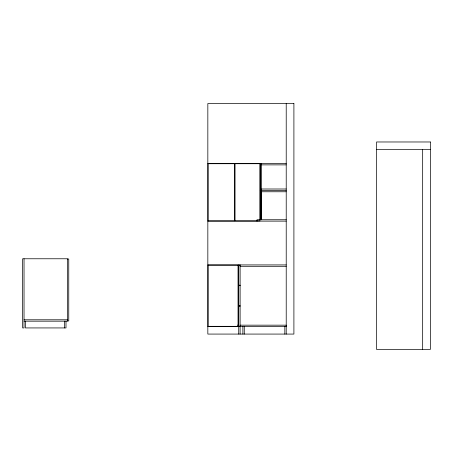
<?xml version="1.0" encoding="UTF-8"?>
<svg xmlns="http://www.w3.org/2000/svg" width="453" height="453" viewBox="0 0 453 453"><rect width="100%" height="100%" fill="white"/><g stroke="black" fill="none" stroke-linecap="round" stroke-linejoin="round"><path stroke-width="0.68" d="M376.562 149.66L430.35 149.66M207.836 163.488L286.217 163.488M261.624 164.875L286.217 164.875M286.217 189.003L261.624 189.003L261.624 219.739L261.624 163.488M260.243 190.385L286.217 190.385M261.624 191.766L286.217 191.766M286.217 219.739L257.015 219.739L257.015 221.121M260.011 220.888L234.965 220.888L234.965 163.72L260.011 163.72L260.011 220.186M207.836 221.121L286.217 221.121M67.372 259.003L68.754 259.003L68.754 320.939L67.372 320.939M207.836 264.92L286.217 264.92M238.725 265.152L240.113 265.152M240.113 266.302L286.217 266.302M238.725 285.209L240.113 285.209M238.725 285.667L240.113 285.667M238.725 305.724L240.113 305.724M238.725 306.183L240.113 306.183M24.032 319.784L67.372 319.784M24.032 321.171L67.372 321.171L67.372 258.771L22.65 258.771L22.65 327.932L24.032 327.932L24.032 258.771M237.327 325.163L238.725 325.163M240.113 325.163L286.217 325.163L286.217 326.545L207.836 326.545M238.725 326.239L240.113 326.239M238.725 326.319L240.113 326.319M422.666 149.66L422.666 349.444M286.217 103.556L286.217 334.076M284.835 326.545L284.835 334.076M244.263 326.545L244.263 334.076M242.876 326.545L242.876 334.076M240.113 264.92L240.113 334.076M238.725 264.92L238.725 334.076M65.991 321.171L65.991 327.932L25.419 327.932L25.419 321.171M64.603 321.171L64.603 327.932M260.243 163.488L260.243 219.716L260.243 163.488M293.901 103.556L207.836 103.556L207.836 334.076L293.901 334.076L293.901 103.556M430.35 141.976L376.562 141.976L376.562 349.444L430.35 349.444L430.35 141.976M234.733 163.72L208.069 163.72L208.069 220.888L234.733 220.888L234.733 163.72M238.035 265.152L208.069 265.152L208.069 326.319L238.035 326.319L238.035 265.152"/></g></svg>
